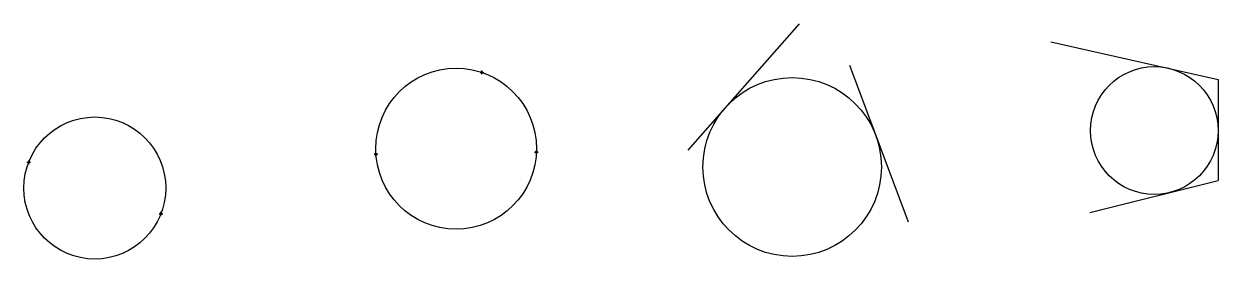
# Model space of a CAD drawing. Header units: millimetres. Extents: x 206 to 874, y 129 to 261.
import ezdxf

# ---------------------------------------------------------------- set-up
doc = ezdxf.new("R2010")
doc.units = ezdxf.units.MM
doc.header["$PDMODE"] = 34

msp = doc.modelspace()

# ---------------------------------------------------------------- linework, layer by layer
for p, q in [((639.73, 260.61), (577.55, 190.03)), ((780.81, 250.58), (874.45, 229.59)), ((668, 237.46), (700.79, 149.94)), ((802.66, 155.06), (874.45, 173.13))]:
    msp.add_line(p, q)
msp.add_lwpolyline([(874.45, 229.59), (874.45, 173.13)])
for centre, radius in [((447.68, 190.84), 45.02), ((838.72, 200.98), 35.73), ((635.9, 180.62), 50), ((245.34, 168.83), 39.73)]:
    msp.add_circle(centre, radius)
for p in [(462.13, 233.48), (402.77, 187.74), (492.66, 188.87), (208.31, 183.23), (282.37, 154.43)]:
    msp.add_point(p)

doc.saveas('drawing.dxf')
